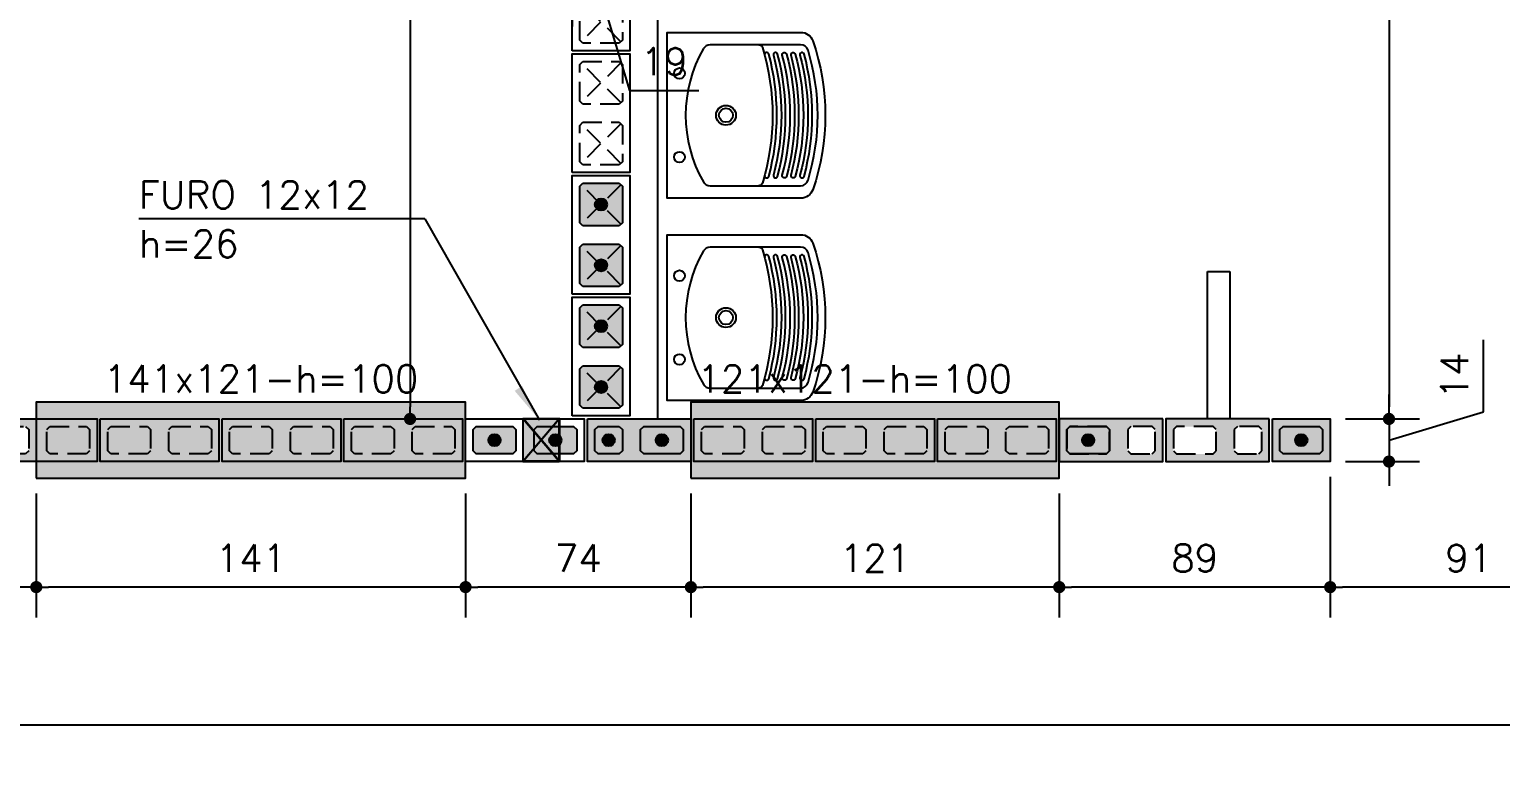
# Model space of a CAD drawing. Extents: x -14651 to 4582, y -13717 to -1290.
# Drawn here: x 1286.3 to 1769.5, y -13260.2 to -13021.6 of the extents above; entities that cross this region are included whole.
import ezdxf
from ezdxf.enums import TextEntityAlignment as Align

# ---------------------------------------------------------------- set-up
doc = ezdxf.new("R2010")
doc.units = 0
doc.header["$LTSCALE"] = 25
doc.linetypes.add('DASHED2', pattern=[0.375, 0.25, -0.125])
for name, color, linetype in [('203', 1, 'DASHED2'), ('213', 252, 'Continuous'), ('241', 2, 'Continuous'), ('247', 50, 'Continuous'), ('248', 100, 'Continuous'), ('ABERTURAS', 53, 'Continuous'), ('ac-furo', 170, 'Continuous'), ('ALVENARIA NÃO ESTRUTURAL', 242, 'Continuous'), ('Arranque', 14, 'Continuous'), ('COTA', 1, 'Continuous'), ('FERRO', 5, 'Continuous'), ('H2', 252, 'Continuous'), ('Linha_fina', 1, 'Continuous'), ('Pena_2', 2, 'Continuous'), ('PROJ', 252, 'Continuous'), ('T1', 2, 'Continuous'), ('TJANELA', 2, 'Continuous'), ('VIGA', 3, 'Continuous')]:
    doc.layers.add(name, color=color, linetype=linetype)
doc.styles.add('COTA', font='romans.shx')
doc.styles.add('Texto1', font='romans.shx', dxfattribs={"height": 9})
doc.dimstyles.new('forma', dxfattribs={"dimscale": 5, "dimtxt": 1.8, "dimasz": 0.8, "dimexe": 2, "dimexo": 1, "dimgap": 1, "dimtad": 1, "dimdec": 1, "dimzin": 9, "dimtxsty": 'COTA', "dimblk1": 'DOT', "dimblk2": 'DOT', "dimsah": 1, "dimcen": 0, "dimdle": 1, "dimclrd": 256, "dimclre": 256, "dimclrt": 2, "dimadec": 0, "dimazin": 0, "dimtfac": 1, "dimtdec": 0, "dimtmove": 0, "dimatfit": 3, "dimfxl": 1, "dimtolj": 1, "dimtzin": 0, "dimarcsym": 0})

# ---------------------------------------------------------------- blocks, each defined once
blk = doc.blocks.new('P3515')
at = {"layer": '248'}
h = blk.add_hatch(color=100, dxfattribs=at)
h.paths.add_polyline_path([(17, 7), (-17, 7), (-17, -7), (17, -7)])
h.paths.add_polyline_path([(-5.5, -3.5), (-6.5, -4.5), (-13.5, -4.5), (-14.5, -3.5), (-14.5, 3.5), (-13.5, 4.5), (-6.5, 4.5), (-5.5, 3.5)], flags=16)
h.paths.add_polyline_path([(0.5, 3.5), (1.5, 4.5), (13.5, 4.5), (14.5, 3.5), (14.5, -3.5), (13.5, -4.5), (1.5, -4.5), (0.5, -3.5)], flags=16)
blk.add_lwpolyline([(-17, -7), (17, -7), (17, 7), (-17, 7), (-17, -7)])
at = {"color": 1, "linetype": 'DASHED2'}
for points in [[(-14.5, -3.5), (-13.5, -4.5), (-6.5, -4.5), (-5.5, -3.5), (-5.5, 3.5), (-6.5, 4.5), (-13.5, 4.5), (-14.5, 3.5), (-14.5, -3.5)], [(0.5, -3.5), (1.5, -4.5), (13.5, -4.5), (14.5, -3.5), (14.5, 3.5), (13.5, 4.5), (1.5, 4.5), (0.5, 3.5), (0.5, -3.5)]]:
    blk.add_lwpolyline(points, dxfattribs=at)
blk = doc.blocks.new('P4015', base_point=(5842102.11612, -8124149.02973))
blk.add_lwpolyline([(5842082.61612, -8124156.02973), (5842121.61612, -8124156.02973), (5842121.61612, -8124142.02973), (5842082.61612, -8124142.02973), (5842082.61612, -8124156.02973)])
at = {"color": 1, "linetype": 'DASHED2'}
for points in [[(5842085.11612, -8124152.52973), (5842086.11612, -8124153.52973), (5842098.11612, -8124153.52973), (5842099.11612, -8124152.52973), (5842099.11612, -8124145.52973), (5842098.11612, -8124144.52973), (5842086.11612, -8124144.52973), (5842085.11612, -8124145.52973), (5842085.11612, -8124152.52973)], [(5842105.11612, -8124152.52973), (5842106.11612, -8124153.52973), (5842118.11612, -8124153.52973), (5842119.11612, -8124152.52973), (5842119.11612, -8124145.52973), (5842118.11612, -8124144.52973), (5842106.11612, -8124144.52973), (5842105.11612, -8124145.52973), (5842105.11612, -8124152.52973)]]:
    blk.add_lwpolyline(points, dxfattribs=at)
blk = doc.blocks.new('P4020')
blk.add_lwpolyline([(-19.5, -9.5), (19.5, -9.5), (19.5, 9.5), (-19.5, 9.5), (-19.5, -9.5)])
at = {"color": 1, "linetype": 'DASHED2'}
for points in [[(-17, -6), (-16, -7), (-4, -7), (-3, -6), (-3, 6), (-4, 7), (-16, 7), (-17, 6), (-17, -6)], [(3, -6), (4, -7), (16, -7), (17, -6), (17, 6), (16, 7), (4, 7), (3, 6), (3, -6)]]:
    blk.add_lwpolyline(points, dxfattribs=at)
at = {"layer": '203', "color": 253}
for p, q in [((-16.5, 6.5), (-3.5, -6.5)), ((-3.5, 6.5), (-16.5, -6.5)), ((16.5, 6.5), (3.5, -6.5)), ((3.5, 6.5), (16.5, -6.5))]:
    blk.add_line(p, q, dxfattribs=at)
blk = doc.blocks.new('GR-1414')
at = {"layer": '213'}
h = blk.add_hatch(color=256, dxfattribs=at)
h.paths.add_polyline_path([(6, -7), (7, -6), (7, 6), (6, 7), (-6, 7), (-7, 6), (-7, -6), (-6, -7)])
h.paths.add_polyline_path([(2, 0, 1), (-2, 0, 1)], flags=16)
at = {"layer": 'Arranque'}
blk.add_hatch(color=256, dxfattribs=at).paths.add_polyline_path([(2, 0, 1), (-2, 0, 1)])
at = {"layer": '213'}
for p, q in [((-7, 6), (-6, 7)), ((-7, -6), (-7, 6)), ((-6, 7), (6, 7)), ((6, 7), (7, 6)), ((7, 6), (7, -6)), ((-6, -7), (-7, -6)), ((6, -7), (-6, -7)), ((7, -6), (6, -7))]:
    blk.add_line(p, q, dxfattribs=at)
at = {"layer": 'FERRO', "linetype": 'Continuous'}
blk.add_circle((0, 0), 2, dxfattribs=at)
blk = doc.blocks.new('GR-1409')
at = {"layer": '213'}
h = blk.add_hatch(color=256, dxfattribs=at)
h.paths.add_polyline_path([(-6, 4.5), (-7, 3.5), (-7, -3.5), (-6, -4.5), (6, -4.5), (7, -3.5), (7, 3.5), (6, 4.5)])
h.paths.add_polyline_path([(-2, 0, 1), (2, 0, 1)], flags=16)
at = {"layer": 'Arranque'}
blk.add_hatch(color=256, dxfattribs=at).paths.add_polyline_path([(-2, 0, 1), (2, 0, 1)])
at = {"layer": '213'}
blk.add_lwpolyline([(-7, 3.5), (-6, 4.5), (6, 4.5), (7, 3.5), (7, -3.5), (6, -4.5), (-6, -4.5), (-7, -3.5), (-7, 3.5)], dxfattribs=at)
at = {"layer": 'FERRO', "linetype": 'Continuous'}
blk.add_circle((0, 0), 2, dxfattribs=at)
blk = doc.blocks.new('GR-0909')
at = {"layer": '213'}
h = blk.add_hatch(color=256, dxfattribs=at)
h.paths.add_polyline_path([(3.5, -4.5), (4.5, -3.5), (4.500001, 3.5), (3.500001, 4.5), (-3.499999, 4.5), (-4.499999, 3.5), (-4.5, -3.5), (-3.5, -4.5)])
h.paths.add_polyline_path([(-2, 0, -1), (2, 0, -1)], flags=16)
at = {"layer": 'Arranque'}
blk.add_hatch(color=256, dxfattribs=at).paths.add_polyline_path([(2, 0, 1), (-2, 0, 1)])
at = {"layer": '213'}
blk.add_lwpolyline([(3.500001, 4.5), (4.500001, 3.5), (4.5, -3.5), (3.5, -4.5), (-3.5, -4.5), (-4.5, -3.5), (-4.499999, 3.5), (-3.499999, 4.5), (3.500001, 4.5)], dxfattribs=at)
at = {"layer": 'FERRO', "linetype": 'Continuous'}
blk.add_circle((0, 0), 2, dxfattribs=at)
blk = doc.blocks.new('P2015')
at = {"layer": '247'}
h = blk.add_hatch(color=50, dxfattribs=at)
h.paths.add_polyline_path([(9.5, 7), (-9.5, 7), (-9.5, -7), (9.5, -7)])
h.paths.add_polyline_path([(6, -4.5), (-6, -4.5), (-7, -3.5), (-7, 3.5), (-6, 4.5), (6, 4.5), (7, 3.5), (7, -3.5)], flags=16)
blk.add_lwpolyline([(-9.5, -7), (9.5, -7), (9.5, 7), (-9.5, 7), (-9.5, -7)])
at = {"color": 1, "linetype": 'DASHED2'}
blk.add_lwpolyline([(-7, -3.5), (-6, -4.5), (6, -4.5), (7, -3.5), (7, 3.5), (6, 4.5), (-6, 4.5), (-7, 3.5), (-7, -3.5)], dxfattribs=at)
blk = doc.blocks.new('_Dot')
at = {"color": 0, "linetype": 'ByBlock', "lineweight": -2}
blk.add_line((-0.5, 0), (-1, 0), dxfattribs=at)
at = {"color": 0, "linetype": 'ByBlock', "const_width": 0.5}
blk.add_lwpolyline([(-0.25, 0, 1), (0.25, 0, 1)], format="xyb", close=True, dxfattribs=at)
blk = doc.blocks.new('*D122')
at = {"layer": 'COTA', "lineweight": -2, "transparency": 16777216}
for p, q in [((1713.52, -13168.6), (1713.52, -13214.87)), ((1804.52, -13168.6), (1804.52, -13214.87)), ((1800.52, -13204.87), (1717.52, -13204.87))]:
    blk.add_line(p, q, dxfattribs=at)
at = {"layer": 'Defpoints', "color": 0, "transparency": 16777216}
for p in [(1713.52, -13163.6), (1804.52, -13163.6), (1713.52, -13204.87)]:
    blk.add_point(p, dxfattribs=at)
at = {"layer": 'COTA', "lineweight": -2, "transparency": 16777216, "xscale": 4, "yscale": 4, "zscale": 4, "rotation": 180}
blk.add_blockref('_Dot', (1713.52, -13204.87), dxfattribs=at)
at = {"layer": 'COTA', "lineweight": -2, "transparency": 16777216, "xscale": 4, "yscale": 4, "zscale": 4}
blk.add_blockref('_Dot', (1804.52, -13204.87), dxfattribs=at)
at = {"layer": 'COTA', "color": 2, "transparency": 16777216, "insert": (1759.02, -13195.37), "char_height": 9, "attachment_point": 5, "style": 'COTA'}
blk.add_mtext('\\A1;91 ', dxfattribs=at)
blk = doc.blocks.new('*D123')
at = {"layer": 'COTA', "lineweight": -2, "transparency": 16777216}
for p, q in [((1713.52, -13168.6), (1713.52, -13214.87)), ((1624.52, -13174.1), (1624.52, -13214.87)), ((1709.52, -13204.87), (1628.52, -13204.87))]:
    blk.add_line(p, q, dxfattribs=at)
at = {"layer": 'Defpoints', "color": 0, "transparency": 16777216}
for p in [(1713.52, -13163.6), (1624.52, -13169.1), (1624.52, -13204.87)]:
    blk.add_point(p, dxfattribs=at)
at = {"layer": 'COTA', "lineweight": -2, "transparency": 16777216, "xscale": 4, "yscale": 4, "zscale": 4, "rotation": 180}
blk.add_blockref('_Dot', (1624.52, -13204.87), dxfattribs=at)
at = {"layer": 'COTA', "lineweight": -2, "transparency": 16777216, "xscale": 4, "yscale": 4, "zscale": 4}
blk.add_blockref('_Dot', (1713.52, -13204.87), dxfattribs=at)
at = {"layer": 'COTA', "color": 2, "transparency": 16777216, "insert": (1669.02, -13195.37), "char_height": 9, "attachment_point": 5, "style": 'COTA'}
blk.add_mtext('\\A1;89 ', dxfattribs=at)
blk = doc.blocks.new('*D124')
at = {"layer": 'COTA', "lineweight": -2, "transparency": 16777216}
for p, q in [((1503.52, -13174.1), (1503.52, -13214.87)), ((1624.52, -13174.1), (1624.52, -13214.87)), ((1620.52, -13204.87), (1507.52, -13204.87))]:
    blk.add_line(p, q, dxfattribs=at)
at = {"layer": 'Defpoints', "color": 0, "transparency": 16777216}
for p in [(1503.52, -13169.1), (1624.52, -13169.1), (1503.52, -13204.87)]:
    blk.add_point(p, dxfattribs=at)
at = {"layer": 'COTA', "lineweight": -2, "transparency": 16777216, "xscale": 4, "yscale": 4, "zscale": 4, "rotation": 180}
blk.add_blockref('_Dot', (1503.52, -13204.87), dxfattribs=at)
at = {"layer": 'COTA', "lineweight": -2, "transparency": 16777216, "xscale": 4, "yscale": 4, "zscale": 4}
blk.add_blockref('_Dot', (1624.52, -13204.87), dxfattribs=at)
at = {"layer": 'COTA', "color": 2, "transparency": 16777216, "insert": (1564.02, -13195.37), "char_height": 9, "attachment_point": 5, "style": 'COTA'}
blk.add_mtext('\\A1;121 ', dxfattribs=at)
blk = doc.blocks.new('*D125')
at = {"layer": 'COTA', "lineweight": -2, "transparency": 16777216}
for p, q in [((1429.52, -13174.1), (1429.52, -13214.87)), ((1503.52, -13174.1), (1503.52, -13214.87)), ((1499.52, -13204.87), (1433.52, -13204.87))]:
    blk.add_line(p, q, dxfattribs=at)
at = {"layer": 'Defpoints', "color": 0, "transparency": 16777216}
for p in [(1429.52, -13169.1), (1503.52, -13169.1), (1429.52, -13204.87)]:
    blk.add_point(p, dxfattribs=at)
at = {"layer": 'COTA', "lineweight": -2, "transparency": 16777216, "xscale": 4, "yscale": 4, "zscale": 4, "rotation": 180}
blk.add_blockref('_Dot', (1429.52, -13204.87), dxfattribs=at)
at = {"layer": 'COTA', "lineweight": -2, "transparency": 16777216, "xscale": 4, "yscale": 4, "zscale": 4}
blk.add_blockref('_Dot', (1503.52, -13204.87), dxfattribs=at)
at = {"layer": 'COTA', "color": 2, "transparency": 16777216, "insert": (1466.52, -13195.37), "char_height": 9, "attachment_point": 5, "style": 'COTA'}
blk.add_mtext('\\A1;74 ', dxfattribs=at)
blk = doc.blocks.new('*D126')
at = {"layer": 'COTA', "lineweight": -2, "transparency": 16777216}
for p, q in [((1288.52, -13174.1), (1288.52, -13214.87)), ((1429.52, -13174.1), (1429.52, -13214.87)), ((1425.52, -13204.87), (1292.52, -13204.87))]:
    blk.add_line(p, q, dxfattribs=at)
at = {"layer": 'Defpoints', "color": 0, "transparency": 16777216}
for p in [(1288.52, -13169.1), (1429.52, -13169.1), (1288.52, -13204.87)]:
    blk.add_point(p, dxfattribs=at)
at = {"layer": 'COTA', "lineweight": -2, "transparency": 16777216, "xscale": 4, "yscale": 4, "zscale": 4, "rotation": 180}
blk.add_blockref('_Dot', (1288.52, -13204.87), dxfattribs=at)
at = {"layer": 'COTA', "lineweight": -2, "transparency": 16777216, "xscale": 4, "yscale": 4, "zscale": 4}
blk.add_blockref('_Dot', (1429.52, -13204.87), dxfattribs=at)
at = {"layer": 'COTA', "color": 2, "transparency": 16777216, "insert": (1359.02, -13195.37), "char_height": 9, "attachment_point": 5, "style": 'COTA'}
blk.add_mtext('\\A1;141 ', dxfattribs=at)
blk = doc.blocks.new('*D127')
at = {"layer": 'COTA', "lineweight": -2, "transparency": 16777216}
for p, q in [((1194.52, -13174.1), (1194.52, -13214.87)), ((1288.52, -13174.1), (1288.52, -13214.87)), ((1284.52, -13204.87), (1198.52, -13204.87))]:
    blk.add_line(p, q, dxfattribs=at)
at = {"layer": 'Defpoints', "color": 0, "transparency": 16777216}
for p in [(1194.52, -13169.1), (1288.52, -13169.1), (1194.52, -13204.87)]:
    blk.add_point(p, dxfattribs=at)
at = {"layer": 'COTA', "lineweight": -2, "transparency": 16777216, "xscale": 4, "yscale": 4, "zscale": 4, "rotation": 180}
blk.add_blockref('_Dot', (1194.52, -13204.87), dxfattribs=at)
at = {"layer": 'COTA', "lineweight": -2, "transparency": 16777216, "xscale": 4, "yscale": 4, "zscale": 4}
blk.add_blockref('_Dot', (1288.52, -13204.87), dxfattribs=at)
at = {"layer": 'COTA', "color": 2, "transparency": 16777216, "insert": (1241.52, -13195.37), "char_height": 9, "attachment_point": 5, "style": 'COTA'}
blk.add_mtext('\\A1;94 ', dxfattribs=at)
blk = doc.blocks.new('*D131')
at = {"layer": 'COTA', "lineweight": -2, "transparency": 16777216}
for p, q in [((3258.52, -13168.6), (3258.52, -13260.25)), ((873.52, -13190.74), (873.52, -13260.25)), ((3254.52, -13250.25), (877.52, -13250.25))]:
    blk.add_line(p, q, dxfattribs=at)
at = {"layer": 'Defpoints', "color": 0, "transparency": 16777216}
for p in [(3258.52, -13163.6), (873.52, -13185.74), (873.52, -13250.25)]:
    blk.add_point(p, dxfattribs=at)
at = {"layer": 'COTA', "lineweight": -2, "transparency": 16777216, "xscale": 4, "yscale": 4, "zscale": 4, "rotation": 180}
blk.add_blockref('_Dot', (873.52, -13250.25), dxfattribs=at)
at = {"layer": 'COTA', "lineweight": -2, "transparency": 16777216, "xscale": 4, "yscale": 4, "zscale": 4}
blk.add_blockref('_Dot', (3258.52, -13250.25), dxfattribs=at)
at = {"layer": 'COTA', "color": 2, "transparency": 16777216, "insert": (2066.02, -13240.75), "char_height": 9, "attachment_point": 5, "style": 'COTA'}
blk.add_mtext('\\A1;2385 ', dxfattribs=at)
blk = doc.blocks.new('*D234')
at = {"layer": 'COTA', "lineweight": -2, "transparency": 16777216}
for p, q in [((1468.52, -13010.6), (1479.52, -13010.6)), ((1474.02, -13010.6), (1483.32, -13041.6)), ((1464.52, -13014.1), (1464.52, -13020.6)), ((1483.52, -13014.1), (1483.52, -13020.6)), ((1483.32, -13041.6), (1506.17, -13041.6))]:
    blk.add_line(p, q, dxfattribs=at)
at = {"layer": 'Defpoints', "color": 0, "transparency": 16777216}
for p in [(1464.52, -13009.1), (1483.52, -13009.1), (1483.52, -13010.6)]:
    blk.add_point(p, dxfattribs=at)
at = {"layer": 'COTA', "lineweight": -2, "transparency": 16777216, "xscale": 4, "yscale": 4, "zscale": 4, "rotation": 180}
blk.add_blockref('_Dot', (1464.52, -13010.6), dxfattribs=at)
at = {"layer": 'COTA', "lineweight": -2, "transparency": 16777216, "xscale": 4, "yscale": 4, "zscale": 4}
blk.add_blockref('_Dot', (1483.52, -13010.6), dxfattribs=at)
at = {"layer": 'COTA', "color": 2, "transparency": 16777216, "insert": (1494.75, -13032.1), "char_height": 9, "attachment_point": 5, "style": 'COTA'}
blk.add_mtext('\\A1;19 ', dxfattribs=at)
blk = doc.blocks.new('*D250')
at = {"layer": 'COTA', "lineweight": -2, "transparency": 16777216}
for p, q in [((1408.52, -12728.6), (1421.29, -12728.6)), ((1411.29, -12732.6), (1411.29, -13145.6)), ((1405.89, -13149.6), (1421.29, -13149.6))]:
    blk.add_line(p, q, dxfattribs=at)
at = {"layer": 'Defpoints', "color": 0, "transparency": 16777216}
for p in [(1403.52, -12728.6), (1400.89, -13149.6), (1411.29, -13149.6)]:
    blk.add_point(p, dxfattribs=at)
at = {"layer": 'COTA', "lineweight": -2, "transparency": 16777216, "xscale": 4, "yscale": 4, "zscale": 4}
for p, rotation in [((1411.29, -12728.6), 90), ((1411.29, -13149.6), 270)]:
    blk.add_blockref('_Dot', p, dxfattribs=dict(at, rotation=rotation))
at = {"layer": 'COTA', "color": 2, "transparency": 16777216, "insert": (1401.79, -12939.1), "char_height": 9, "attachment_point": 5, "rotation": 90, "style": 'COTA'}
blk.add_mtext('\\A1;421 ', dxfattribs=at)
blk = doc.blocks.new('*D259')
at = {"layer": 'COTA', "lineweight": -2, "transparency": 16777216}
for p, q in [((1708.52, -12678.6), (1742.83, -12678.6)), ((1732.83, -12682.6), (1732.83, -13145.6)), ((1718.52, -13149.6), (1742.83, -13149.6))]:
    blk.add_line(p, q, dxfattribs=at)
at = {"layer": 'Defpoints', "color": 0, "transparency": 16777216}
for p in [(1703.52, -12678.6), (1713.52, -13149.6), (1732.83, -13149.6)]:
    blk.add_point(p, dxfattribs=at)
at = {"layer": 'COTA', "lineweight": -2, "transparency": 16777216, "xscale": 4, "yscale": 4, "zscale": 4}
for p, rotation in [((1732.83, -12678.6), 90), ((1732.83, -13149.6), 270)]:
    blk.add_blockref('_Dot', p, dxfattribs=dict(at, rotation=rotation))
at = {"layer": 'COTA', "color": 2, "transparency": 16777216, "insert": (1723.33, -12914.1), "char_height": 9, "attachment_point": 5, "rotation": 90, "style": 'COTA'}
blk.add_mtext('\\A1;471 ', dxfattribs=at)
blk = doc.blocks.new('*D260')
at = {"layer": 'COTA', "lineweight": -2, "transparency": 16777216}
for p, q in [((1763.83, -13147.3), (1763.83, -13123.58)), ((1732.83, -13145.6), (1732.83, -13141.6)), ((1732.83, -13156.6), (1763.83, -13147.3)), ((1718.52, -13149.6), (1742.83, -13149.6)), ((1732.83, -13149.6), (1732.83, -13163.6)), ((1732.83, -13149.6), (1732.83, -13163.6)), ((1718.52, -13163.6), (1742.83, -13163.6)), ((1732.83, -13167.6), (1732.83, -13171.6))]:
    blk.add_line(p, q, dxfattribs=at)
at = {"layer": 'Defpoints', "color": 0, "transparency": 16777216}
for p in [(1713.52, -13149.6), (1713.52, -13163.6), (1732.83, -13163.6)]:
    blk.add_point(p, dxfattribs=at)
at = {"layer": 'COTA', "lineweight": -2, "transparency": 16777216, "xscale": 4, "yscale": 4, "zscale": 4}
for p, rotation in [((1732.83, -13149.6), 270), ((1732.83, -13163.6), 90)]:
    blk.add_blockref('_Dot', p, dxfattribs=dict(at, rotation=rotation))
at = {"layer": 'COTA', "color": 2, "transparency": 16777216, "insert": (1754.33, -13135.44), "char_height": 9, "attachment_point": 5, "rotation": 90, "style": 'COTA'}
blk.add_mtext('\\A1;14 ', dxfattribs=at)
blk = doc.blocks.new('layout-inferior 2')
at = {"layer": 'ALVENARIA NÃO ESTRUTURAL'}
for p, q in [((27238.58, -13003.6), (27238.58, -13149.6)), ((27419.28, -13149.6), (27419.28, -13101.1)), ((27419.28, -13101.1), (27426.58, -13101.1)), ((27426.58, -13101.1), (27426.58, -13149.6)), ((27426.58, -13149.6), (27419.28, -13149.6))]:
    blk.add_line(p, q, dxfattribs=at)
at = {"layer": 'PROJ'}
for points in [[(27285.77, -13022.54, -0.320344), (27289.62, -13025.29, -0.166892), (27289.62, -13074.28, -0.320344), (27285.77, -13077.04), (27241.76, -13077.04), (27241.76, -13022.54)], [(27253.72, -13027.89, 0.267473), (27253.72, -13071.69, 0.268188), (27255.93, -13072.96), (27285.63, -13072.96, 0.329622), (27288.06, -13071.16, 0.149688), (27288.06, -13028.41, 0.329622), (27285.63, -13026.61), (27255.93, -13026.61, 0.268188)], [(27276.71, -13069.51, 1), (27278.08, -13069.88, 0.131151), (27278.08, -13029.69, 1), (27276.71, -13030.06, -0.131151)], [(27279.61, -13030.06, -1), (27280.99, -13029.69, -0.131151), (27280.99, -13069.88, -1), (27279.61, -13069.51, 0.131151)], [(27282.51, -13069.51, 0.131151), (27282.51, -13030.06, -1), (27283.89, -13029.69, -0.131151), (27283.89, -13069.88, -1)], [(27285.42, -13069.51, 1), (27286.79, -13069.88, 0.131151), (27286.79, -13029.69, 1), (27285.42, -13030.06, -0.131151)], [(27244.05, -13036.03, -1), (27247.61, -13036.03, -1)], [(27257.85, -13049.79, -1), (27264.37, -13049.79, -1)], [(27258.82, -13049.79, -1), (27263.4, -13049.79, -1)], [(27244.05, -13063.54, -1), (27247.61, -13063.54, -1)], [(27285.77, -13089.04, -0.320344), (27289.62, -13091.79, -0.166892), (27289.62, -13140.78, -0.320344), (27285.77, -13143.54), (27241.76, -13143.54), (27241.76, -13089.04)], [(27253.72, -13094.39, 0.267473), (27253.72, -13138.19, 0.268188), (27255.93, -13139.46), (27285.63, -13139.46, 0.329622), (27288.06, -13137.66, 0.149688), (27288.06, -13094.91, 0.329622), (27285.63, -13093.11), (27255.93, -13093.11, 0.268188)], [(27276.71, -13136.01, 1), (27278.08, -13136.38, 0.131151), (27278.08, -13096.19, 1), (27276.71, -13096.56, -0.131151)], [(27279.61, -13096.56, -1), (27280.99, -13096.19, -0.131151), (27280.99, -13136.38, -1), (27279.61, -13136.01, 0.131151)], [(27282.51, -13136.01, 0.131151), (27282.51, -13096.56, -1), (27283.89, -13096.19, -0.131151), (27283.89, -13136.38, -1)], [(27285.42, -13136.01, 1), (27286.79, -13136.38, 0.131151), (27286.79, -13096.19, 1), (27285.42, -13096.56, -0.131151)], [(27244.05, -13102.53, -1), (27247.61, -13102.53, -1)], [(27257.85, -13116.29, -1), (27264.37, -13116.29, -1)], [(27258.82, -13116.29, -1), (27263.4, -13116.29, -1)], [(27244.05, -13130.04, -1), (27247.61, -13130.04, -1)]]:
    blk.add_lwpolyline(points, format="xyb", close=True, dxfattribs=at)
for points in [[(27271.9, -13026.61, -0.329955), (27273.07, -13027.48, -0.149074), (27273.07, -13072.1, -0.329955), (27271.9, -13072.96)], [(27273.8, -13069.51, 1), (27275.18, -13069.88, 0.131151), (27275.18, -13029.69, 1), (27273.8, -13030.06)], [(27271.9, -13093.11, -0.329955), (27273.07, -13093.98, -0.149074), (27273.07, -13138.6, -0.329955), (27271.9, -13139.46)], [(27273.8, -13136.01, 1), (27275.18, -13136.38, 0.131151), (27275.18, -13096.19, 1), (27273.8, -13096.56)]]:
    blk.add_lwpolyline(points, format="xyb", dxfattribs=at)
blk = doc.blocks.new('furo 12 x12')
at = {"layer": 'H2'}
for points in [[(-1405.39, -3672.05), (-1399.38, -3665.04), (-1411.38, -3665.04)], [(-1411.38, -3679.04), (-1405.39, -3672.05), (-1411.38, -3665.04)], [(-1399.38, -3679.08), (-1399.38, -3665.04), (-1405.39, -3672.05)], [(-1405.39, -3672.05), (-1411.38, -3679.04), (-1411.38, -3679.08), (-1399.38, -3679.08)]]:
    blk.add_hatch(color=256, dxfattribs=at).paths.add_polyline_path(points)
at = {"layer": 'Pena_2', "ltscale": 0.5}
blk.add_lwpolyline([(-1411.38, -3665.04), (-1399.38, -3665.04), (-1399.38, -3679.08), (-1411.38, -3679.08)], close=True, dxfattribs=at)
at = {"layer": 'VIGA', "ltscale": 0.5}
for p, q in [((-1399.38, -3665.04), (-1411.38, -3679.04)), ((-1399.38, -3679.08), (-1411.38, -3665.04))]:
    blk.add_line(p, q, dxfattribs=at)
blk = doc.blocks.new('ss')
at = {"layer": 'Linha_fina'}
blk.add_solid([(0, 0), (-2.501, -0.287), (-2.499, 0.296)], dxfattribs=at)
blk = doc.blocks.new('furos-inferior2')
at = {"layer": 'ac-furo'}
for p, q in [((1460.3, -13163.6), (1448.3, -13149.6)), ((1448.3, -13163.6), (1460.3, -13149.6))]:
    blk.add_line(p, q, dxfattribs=at)
blk.add_lwpolyline([(1448.3, -13163.6), (1460.3, -13163.6), (1460.3, -13149.6), (1448.3, -13149.6)], close=True, dxfattribs=at)
at = {"layer": 'Linha_fina'}
for q in [(1322.17, -13083.85), (1453.81, -13149.95)]:
    blk.add_line((1416.14, -13083.85), q, dxfattribs=at)
at = {"layer": 'COTA', "xscale": -4.999999999999998, "yscale": 4.999999999999998, "zscale": 4.999999999999998, "rotation": 123.6559025255237}
blk.add_blockref('ss', (1453.81, -13149.95), dxfattribs=at)
at = {"layer": 'COTA'}
blk.add_blockref('furo 12 x12', (2859.77, -9484.45), dxfattribs=at)
at = {"layer": 'T1', "style": 'Texto1'}
for s, p in [('FURO 12x12', (1322.16, -13080.4)), ('h=26', (1322.18, -13096.53))]:
    blk.add_text(s, height=9, dxfattribs=at).set_placement(p)

msp = doc.modelspace()

# ---------------------------------------------------------------- hatches: boundary and pattern name
at = {"layer": 'ABERTURAS', "transparency": 33554457}
for points in [[(1288.52, -13169.1), (1429.52, -13169.1), (1429.52, -13144.1), (1288.52, -13144.1)], [(1503.52, -13169.1), (1624.52, -13169.1), (1624.52, -13144.1), (1503.52, -13144.1)]]:
    msp.add_hatch(color=256, dxfattribs=at).paths.add_polyline_path(points)

# ---------------------------------------------------------------- linework, layer by layer
at = {"layer": 'ABERTURAS'}
for points in [[(1288.52, -13169.1), (1429.52, -13169.1), (1429.52, -13144.1), (1288.52, -13144.1)], [(1503.52, -13169.1), (1624.52, -13169.1), (1624.52, -13144.1), (1503.52, -13144.1)]]:
    msp.add_lwpolyline(points, close=True, dxfattribs=at)

# ---------------------------------------------------------------- block references
for name, p in [('GR-1414', (1474.02, -13079.1)), ('GR-1414', (1474.02, -13099.1)), ('GR-1414', (1474.02, -13119.1)), ('GR-1414', (1474.02, -13139.1)), ('GR-1409', (1439.02, -13156.6)), ('GR-1409', (1459.02, -13156.6)), ('GR-0909', (1476.52, -13156.6)), ('GR-1409', (1494.02, -13156.6)), ('GR-1409', (1634.02, -13156.6)), ('GR-1409', (1704.02, -13156.6))]:
    msp.add_blockref(name, p)
at = {"layer": '241', "xscale": -1}
for name, p, rotation in [('P4020', (1474.02, -13009.1), 270), ('P4020', (1474.02, -13049.1), 270), ('P4020', (1474.02, -13089.1), 270), ('P4020', (1474.02, -13129.1), 270), ('P3515', (1291.52, -13156.6), 180), ('P4015', (1329.02, -13156.6), 180), ('P4015', (1369.02, -13156.6), 180), ('P4015', (1409.02, -13156.6), 180), ('P4015', (1449.02, -13156.6), 180), ('P3515', (1486.52, -13156.6), 180), ('P4015', (1524.02, -13156.6), 180), ('P4015', (1564.02, -13156.6), 180), ('P4015', (1604.02, -13156.6), 180), ('P2015', (1704.02, -13156.6), 180)]:
    msp.add_blockref(name, p, dxfattribs=dict(at, rotation=rotation))
at = {"layer": '241', "rotation": 180}
for p in [(1641.52, -13156.6), (1676.52, -13156.6)]:
    msp.add_blockref('P3515', p, dxfattribs=at)
at = {"layer": 'COTA'}
for name, p in [('furos-inferior2', (0, 0)), ('layout-inferior 2', (-25746.06, 0))]:
    msp.add_blockref(name, p, dxfattribs=at)

# ---------------------------------------------------------------- texts
at = {"layer": 'TJANELA', "style": 'Texto1'}
for s, p in [('141x121-h=100', (1362.35, -13140.9)), ('121x121-h=100', (1557.35, -13140.9))]:
    msp.add_text(s, height=9, dxfattribs=at).set_placement(p, align=Align.CENTER)

# ---------------------------------------------------------------- dimensions: what is measured, and where the dimension line sits
at = {"layer": 'COTA'}
for base, p1, p2, override, picture, middle in [((1732.83, -13149.6), (1703.52, -12678.6), (1713.52, -13149.6), {"dimpost": ' ', "dimtmove": 1}, '*D259', (1723.33, -12914.1)), ((1411.29, -13149.6), (1403.52, -12728.6), (1400.89, -13149.6), {"dimpost": ' '}, '*D250', (1401.79, -12939.1)), ((1732.83, -13163.6), (1713.52, -13149.6), (1713.52, -13163.6), {"dimpost": ' ', "dimtmove": 1}, '*D260', (1754.33, -13142.3))]:
    dim = msp.add_linear_dim(base=base, p1=p1, p2=p2, angle=90, dimstyle='forma', override=override, dxfattribs=at)
    dim.commit()
    dim.dimension.update_dxf_attribs({"geometry": picture, "text_midpoint": middle})
for base, p1, p2, override, picture, middle in [((1483.52, -13010.6), (1464.52, -13009.1), (1483.52, -13009.1), {"dimpost": ' ', "dimtmove": 1}, '*D234', (1488.32, -13032.1)), ((873.52, -13250.25), (3258.52, -13163.6), (873.52, -13185.74), {"dimpost": ' '}, '*D131', (2066.02, -13240.75)), ((1624.52, -13204.87), (1713.52, -13163.6), (1624.52, -13169.1), {"dimpost": ' ', "dimtmove": 1}, '*D123', (1669.02, -13195.37)), ((1713.52, -13204.87), (1804.52, -13163.6), (1713.52, -13163.6), {"dimpost": ' ', "dimtmove": 1}, '*D122', (1759.02, -13195.37)), ((1194.52, -13204.87), (1288.52, -13169.1), (1194.52, -13169.1), {"dimpost": ' ', "dimtmove": 1}, '*D127', (1241.52, -13195.37)), ((1288.52, -13204.87), (1429.52, -13169.1), (1288.52, -13169.1), {"dimpost": ' ', "dimtmove": 1}, '*D126', (1359.02, -13195.37)), ((1429.52, -13204.87), (1503.52, -13169.1), (1429.52, -13169.1), {"dimpost": ' ', "dimtmove": 1}, '*D125', (1466.52, -13195.37)), ((1503.52, -13204.87), (1624.52, -13169.1), (1503.52, -13169.1), {"dimpost": ' ', "dimtmove": 1}, '*D124', (1564.02, -13195.37))]:
    dim = msp.add_linear_dim(base=base, p1=p1, p2=p2, dimstyle='forma', override=override, dxfattribs=at)
    dim.commit()
    dim.dimension.update_dxf_attribs({"geometry": picture, "text_midpoint": middle})

doc.saveas('drawing.dxf')
